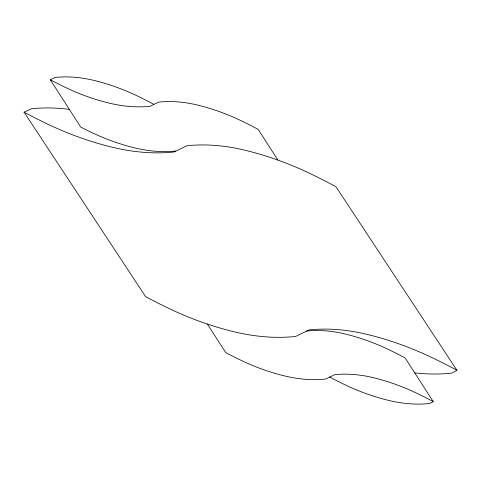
<?xml version="1.0" encoding="UTF-8"?>
<svg xmlns="http://www.w3.org/2000/svg" width="481" height="481" viewBox="0 0 481 481"><rect width="100%" height="100%" fill="white"/><g stroke="black" fill="none" stroke-linecap="round" stroke-linejoin="round"><path stroke-width="0.72" d="M153.848 104.365L150.264 106.259A105.026 71.495 27 0 1 109.482 103.187A154.906 105.447 27 0 1 67.839 88.546A234.025 159.307 27 0 1 50.258 79.702L55.207 77.447A98.912 67.328 27 0 1 93.615 80.333A154.906 105.447 27 0 1 135.257 94.979A234.025 159.307 27 0 1 153.848 104.365L158.796 102.11A98.912 67.328 27 0 1 197.204 104.996A154.906 105.447 27 0 1 238.847 119.643A234.025 159.307 27 0 1 258.231 129.467L277.928 160.101M329.629 376.972A234.025 159.307 27 0 0 347.21 385.81A154.906 105.447 27 0 0 388.852 400.457A105.026 71.495 27 0 0 429.635 403.523L433.219 401.635A234.025 159.307 27 0 0 414.628 392.243A154.906 105.447 27 0 0 372.985 377.603A98.912 67.328 27 0 0 334.578 374.711L325.661 379.058A105.026 71.495 27 0 1 284.878 375.992A154.906 105.447 27 0 1 243.236 361.351A234.025 159.307 27 0 1 225.655 352.507L207.365 324.068M69.366 109.421A148.364 100.992 27 0 0 31.475 108.76L24.05 112.145A351.034 238.955 27 0 0 50.421 125.409A232.365 158.171 27 0 0 112.885 147.378A157.54 107.239 27 0 0 174.062 151.978L186.856 145.761A148.364 100.992 27 0 1 244.474 150.09A232.365 158.171 27 0 1 306.938 172.06A351.034 238.955 27 0 1 336.009 186.79L456.95 370.316L451.581 373.154A157.54 107.239 27 0 1 414.718 372.865M24.05 112.145L145.605 296.627A351.034 238.955 27 0 0 171.976 309.89A232.365 158.171 27 0 0 234.439 331.86A157.54 107.239 27 0 0 295.617 336.459L308.988 329.936A148.364 100.992 27 0 1 366.6 334.271A232.365 158.171 27 0 1 429.07 356.235A351.034 238.955 27 0 1 456.95 370.316M433.219 401.635L405.152 357.984A234.025 159.307 27 0 0 386.568 348.599A154.906 105.447 27 0 0 344.925 333.952A98.912 67.328 27 0 0 306.511 331.066M50.258 79.702L80.694 127.044A234.025 159.307 27 0 0 93.428 133.321A154.906 105.447 27 0 0 135.071 147.968A105.026 71.495 27 0 0 175.854 151.034"/></g></svg>
